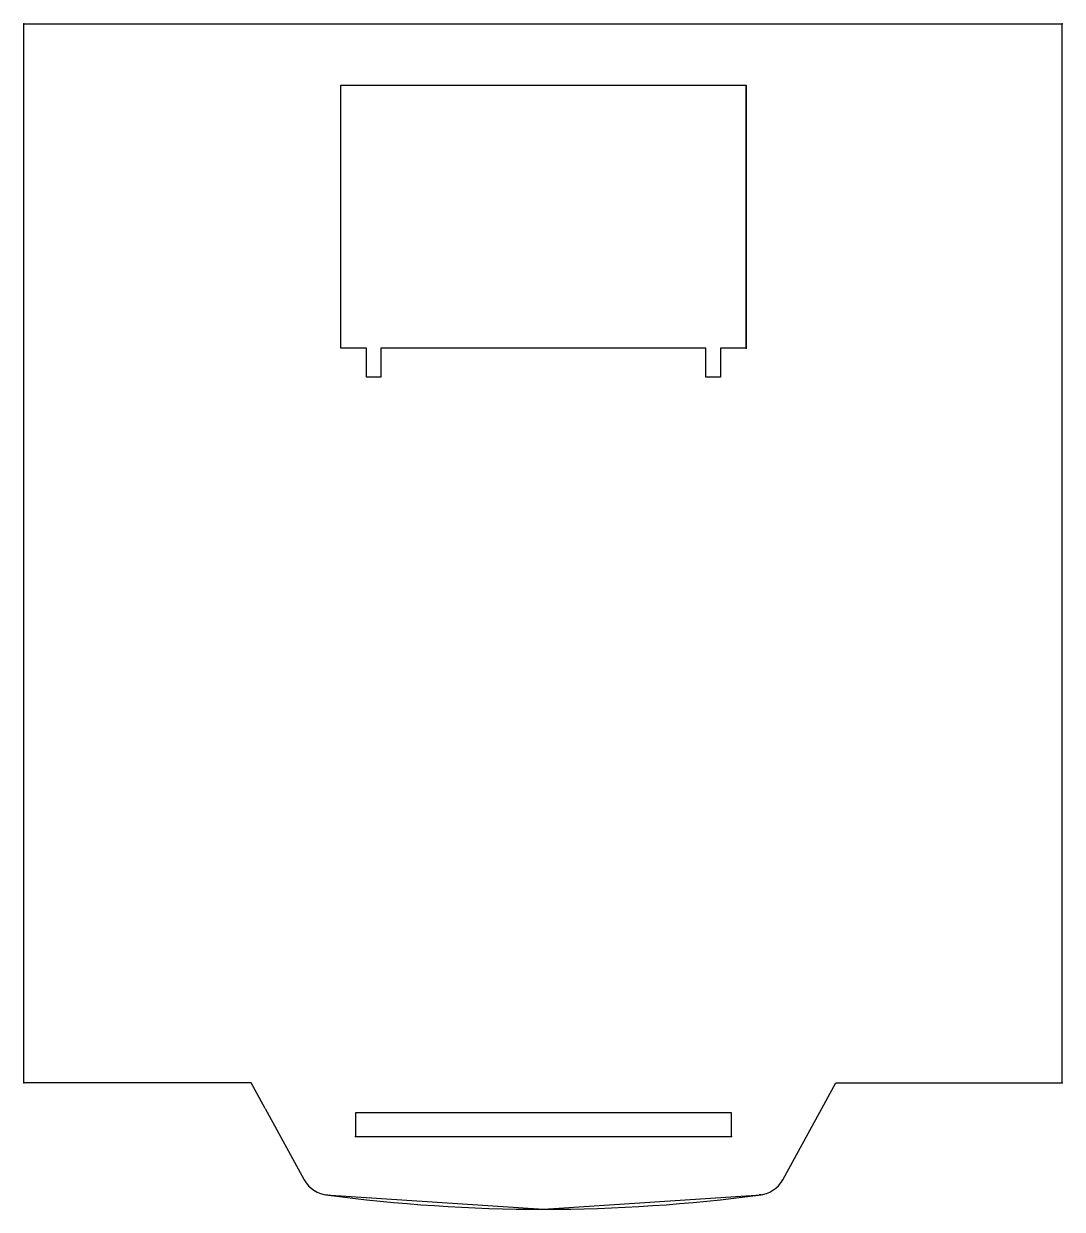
# Model space of a CAD drawing. Header units: millimetres. Extents: x -35.6 to 35.5, y -41.1 to 40.1.
import ezdxf

# ---------------------------------------------------------------- set-up
doc = ezdxf.new("R2010")
doc.units = ezdxf.units.MM
doc.layers.get('0').update_dxf_attribs({"linetype": 'CONTINUOUS'})

msp = doc.modelspace()

# ---------------------------------------------------------------- linework, layer by layer
for p, q in [((-35.579, 40.107), (35.521, 40.107)), ((-35.579, -32.435), (-35.579, 40.107)), ((35.521, -32.435), (35.521, 40.107)), ((13.87, 17.893), (13.87, 35.893)), ((-20.011, -32.435), (-35.579, -32.435)), ((-19.05, -34.193), (-20.011, -32.435)), ((19.05, -34.193), (20.011, -32.435)), ((20.011, -32.435), (35.521, -32.435)), ((-19.05, -34.193), (-16.384, -39.067)), ((12.87, -34.485), (-12.87, -34.485)), ((16.384, -39.067), (19.05, -34.193)), ((-12.87, -36.107), (12.87, -36.107)), ((-16.384, -39.067), (-16.386, -39.062)), ((16.384, -39.067), (16.386, -39.062)), ((-14.896, -40.089), (0, -41.087)), ((-14.896, -40.089), (-14.765, -40.098)), ((0, -41.087), (14.896, -40.089)), ((14.896, -40.089), (14.765, -40.098))]:
    msp.add_line(p, q)
for points in [[(-11.12, 15.893), (-12.12, 15.893), (-12.12, 17.893), (-13.87, 17.893), (-13.87, 35.893), (13.87, 35.893), (13.87, 17.893), (12.12, 17.893), (12.12, 15.893), (11.12, 15.893), (11.12, 17.893), (-11.12, 17.893)], [(-12.87, -36.107), (12.87, -36.107), (12.87, -34.485), (-12.87, -34.485)]]:
    msp.add_lwpolyline(points, close=True)
for centre, radius, start, end in [((-14.632, -38.102), 2, 208.67823, 266.16727), ((14.632, -38.102), 2, 273.83277, 331.32178), ((0, 70.586), 111.673, 262.3345, 277.6655)]:
    msp.add_arc(centre, radius, start, end)
for p in [(-35.579, 40.107), (35.521, 40.107), (13.87, 17.893), (-35.579, -32.435), (35.521, -32.435), (-12.87, -36.107), (12.87, -36.107)]:
    msp.add_point(p)

doc.saveas('drawing.dxf')
